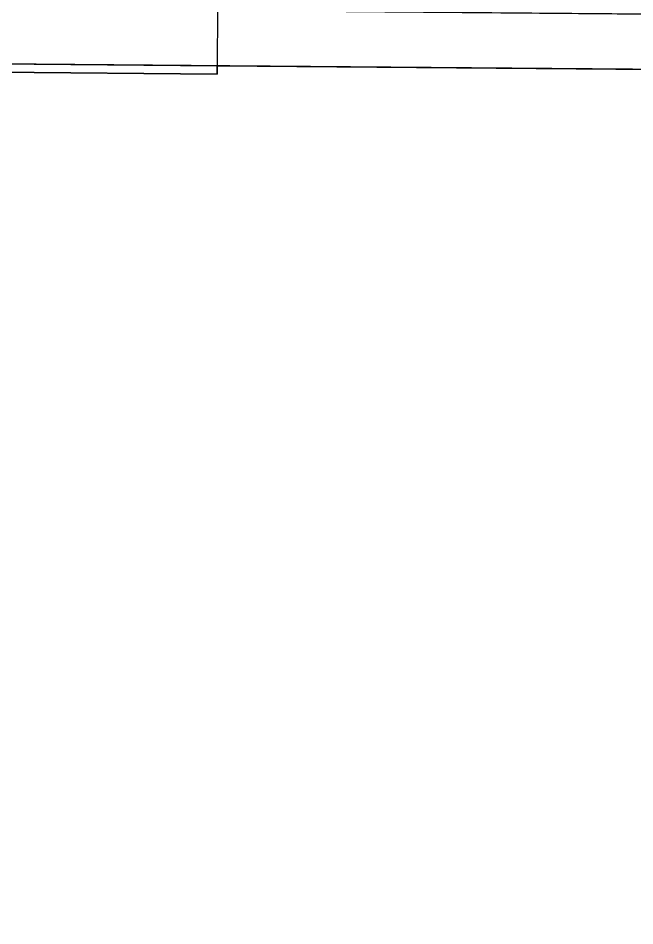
# Model space of a CAD drawing. Extents: x 0 to 4956, y -4930 to 0.
# Drawn here: x 2729 to 3842, y -2463 to -822 of the extents above; entities that cross this region are included whole.
import ezdxf

# ---------------------------------------------------------------- set-up
doc = ezdxf.new("R2010")
doc.units = 0
for name, color, linetype in [('LAYER0', 7, 'CONTINUOUS'), ('LAYER142', 7, 'CONTINUOUS'), ('LAYER36', 7, 'CONTINUOUS')]:
    doc.layers.add(name, color=color, linetype=linetype)

msp = doc.modelspace()

# ---------------------------------------------------------------- linework, layer by layer
at = {"layer": 'LAYER0', "invisible_edges": 1}
for points in [[(4956, 0), (0, -4930), (0, 0), (4956, 0)], [(4956, -4930, 5), (0, 0, 5), (0, -4930, 5), (4956, -4930, 5)], [(0, 0, 5), (4956, -4930, 5), (4956, 0, 5), (0, 0, 5)], [(0, -4930), (4956, 0), (4956, -4930), (0, -4930)]]:
    msp.add_3dface(points, dxfattribs=at)
at = {"layer": 'LAYER142'}
for points, invisible_edges in [([(2471, -918.1201, 5), (2456, -903, 5), (3087.98, -908.27, 5), (2471, -918.1201, 5)], 5), ([(2456, -903, 115), (3087.98, -908.27, 5), (2456, -903, 5), (2456, -903, 115)], 1), ([(3087.98, -908.27, 5), (2456, -903, 115), (3087.98, -908.27, 115), (3087.98, -908.27, 5)], 1), ([(2456, -903, 115), (2471, -918.1201, 115), (3087.98, -908.27, 115), (2456, -903, 115)], 3), ([(2471, -918.1201, 5), (3087.98, -908.27, 5), (3087.85, -923.27, 5), (2471, -918.1201, 5)], 1), ([(3087.98, -908.27, 115), (2471, -918.1201, 115), (3087.85, -923.27, 115), (3087.98, -908.27, 115)], 1), ([(3087.85, -923.27, 115), (2471, -918.1201, 5), (3087.85, -923.27, 5), (3087.85, -923.27, 115)], 1), ([(2471, -918.1201, 5), (3087.85, -923.27, 115), (2471, -918.1201, 115), (2471, -918.1201, 5)], 1), ([(3087.98, -908.27, 5), (3087.85, -923.27, 115), (3087.85, -923.27, 5), (3087.98, -908.27, 5)], 1), ([(3087.85, -923.27, 115), (3087.98, -908.27, 5), (3087.98, -908.27, 115), (3087.85, -923.27, 115)], 1)]:
    msp.add_3dface(points, dxfattribs=dict(at, invisible_edges=invisible_edges))
at = {"layer": 'LAYER36'}
for points, invisible_edges in [([(2356, -802.1599, 5), (3088.81, -808.27, 5), (2456, -903, 5), (2356, -802.1599, 5)], 3), ([(4956, -823.8301, 2599), (4264.85, -818.0701, 2116), (2356, -802.1599, 2599), (4956, -823.8301, 2599)], 3), ([(2456, -903, 5), (3088.81, -808.27, 5), (3087.98, -908.2664, 5), (2456, -903, 5)], 1), ([(2456, -903, 2599), (3087.98, -908.27, 2116), (4856, -923, 2599), (2456, -903, 2599)], 3), ([(2456, -903, 5), (3087.98, -908.27, 2116), (2456, -903, 2599), (2456, -903, 5)], 3), ([(3087.98, -908.27, 2116), (2456, -903, 5), (3087.98, -908.27, 5), (3087.98, -908.27, 2116)], 1), ([(4264.02, -918.0701, 2116), (4856, -923, 2599), (3087.98, -908.27, 2116), (4264.02, -918.0701, 2116)], 3)]:
    msp.add_3dface(points, dxfattribs=dict(at, invisible_edges=invisible_edges))

# ---------------------------------------------------------------- meshes
mesh = msp.add_polymesh((2, 2), dxfattribs=at)
for k, corner in enumerate([(4856, -923, 2599), (2456, -903, 2599), (4956, -823.8301, 2599), (2356, -802.1631, 2599)]):
    mesh.set_mesh_vertex(divmod(k, 2), corner)

doc.saveas('drawing.dxf')
